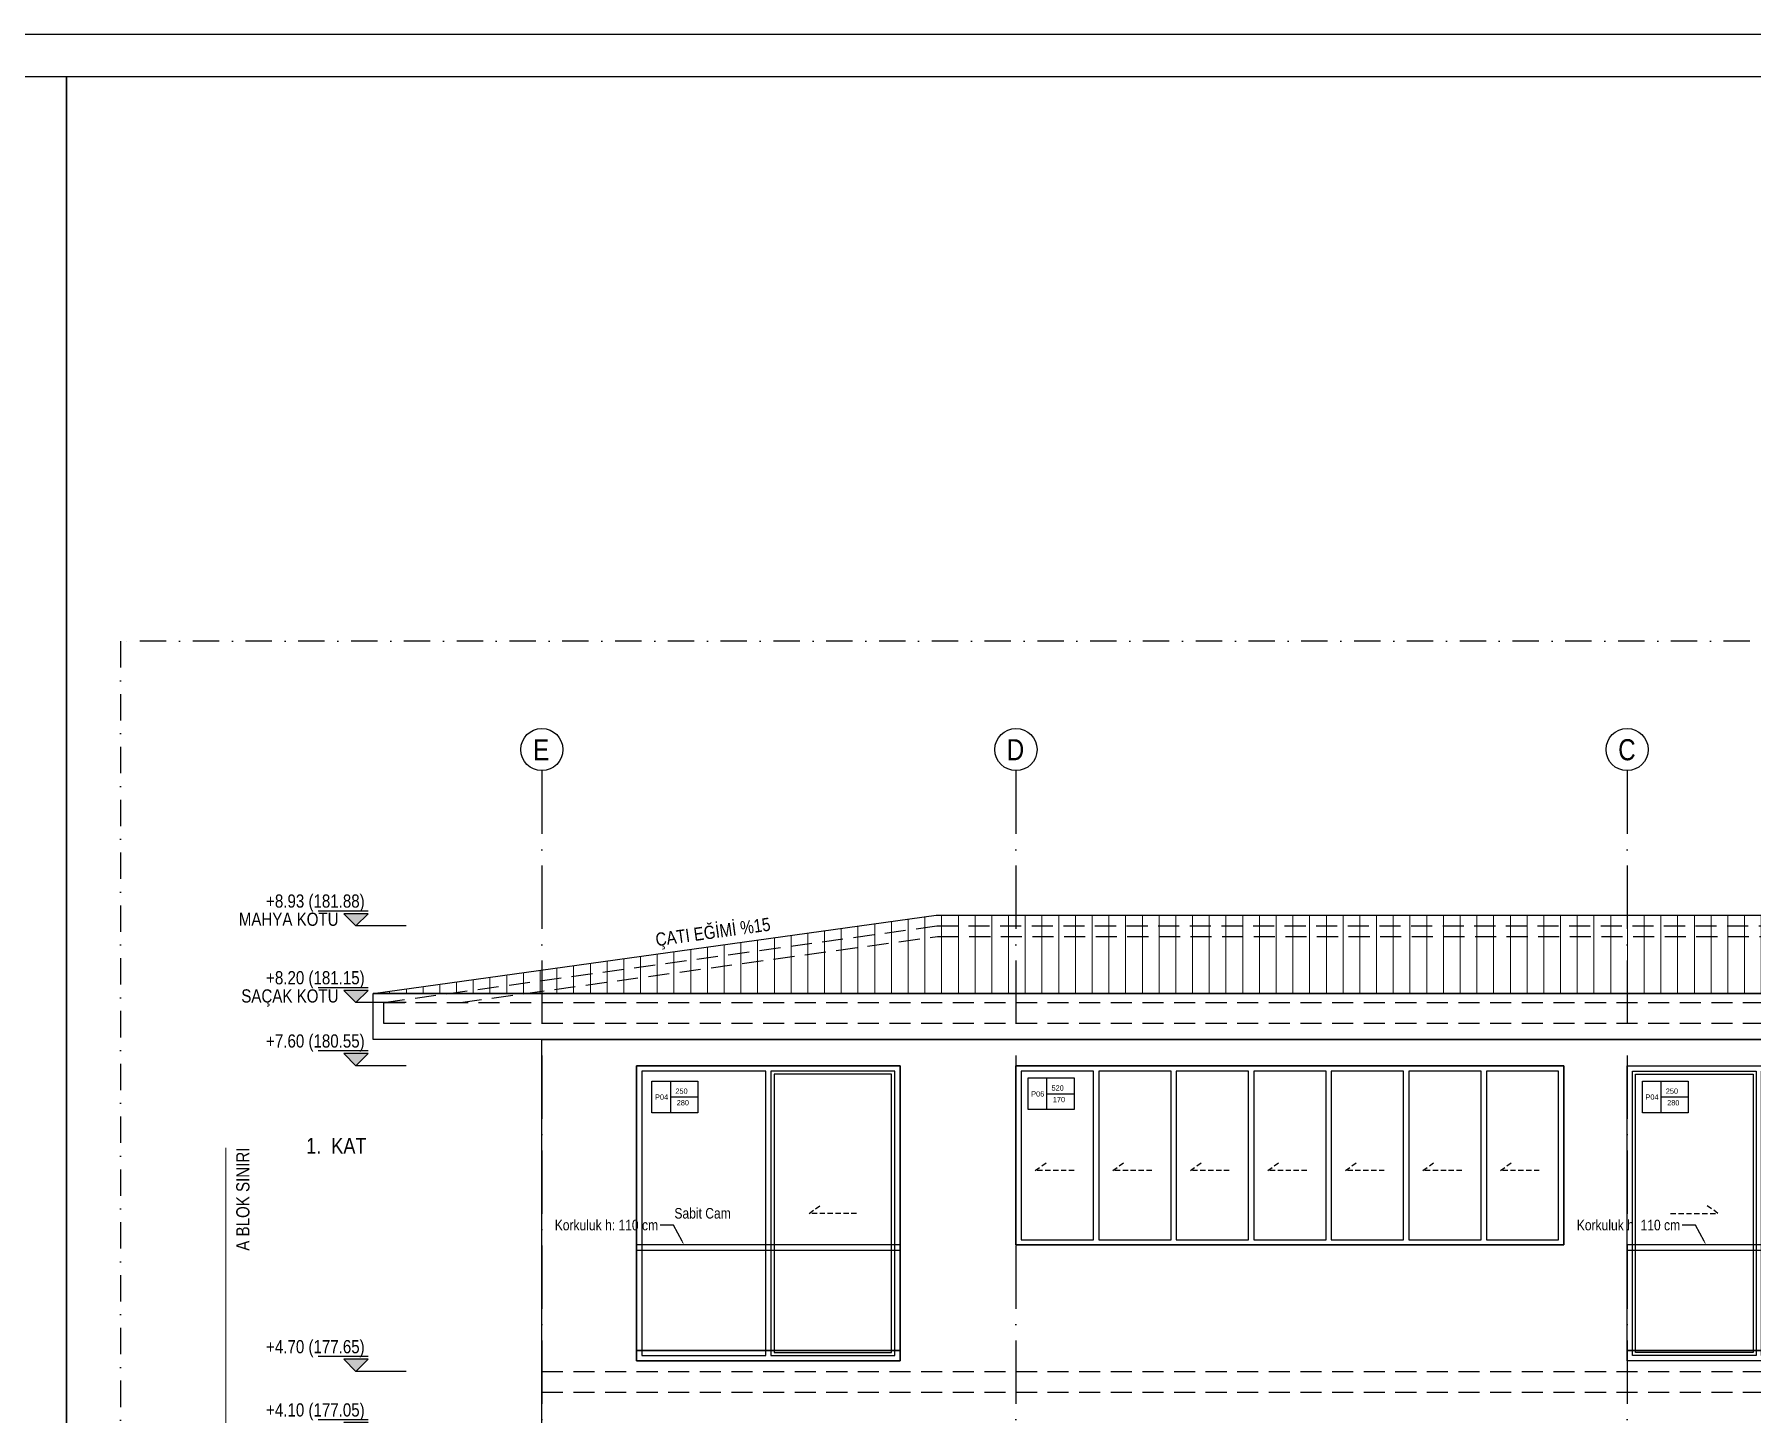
# Model space of a CAD drawing. Header units: millimetres. Extents: x 82776 to 137242, y 11666 to 27998.
# Drawn here: x 125235 to 126865, y 26689 to 27998 of the extents above; entities that cross this region are included whole.
import ezdxf
from ezdxf import colors
from ezdxf.entities.mleader import LeaderData, LeaderLine
from ezdxf.enums import TextEntityAlignment as Align
from ezdxf.math import Vec2, Vec3

# ---------------------------------------------------------------- set-up
doc = ezdxf.new("R2010")
doc.units = ezdxf.units.MM
for name, pattern in [('( Hidden )', [0.375, 0.25, -0.125]), ('ACAD_ISO03W100', [30, 12, -18]), ('ACAD_ISO10W100', [18, 12, -3, 0, -3]), ('DASHDOT', [1, 0.5, -0.25, 0, -0.25])]:
    doc.linetypes.add(name, pattern=pattern)
doc.layers.add('0_IFC_Blok Sınırı', color=32, linetype='ACAD_ISO03W100', lineweight=0)
for name, color, linetype in [('0_IFC_Concrete Trace', 253, '( Hidden )'), ('0_IFC_Elevation_2', 31, 'Continuous'), ('0_IFC_Elevation_3', 21, 'Continuous'), ('0_IFC_Elevation_4', 11, 'Continuous'), ('0_IFC_Grid', 14, 'ACAD_ISO10W100'), ('0_IFC_Grid_Text_100', 14, 'Continuous'), ('0_IFC_Hatch', 250, 'Continuous'), ('0_IFC_Legend_Viewport', 7, 'Continuous'), ('0_IFC_Notation_Level_50', 160, 'Continuous'), ('0_IFC_Notation_Section_50', 10, 'Continuous'), ('0_IFC_Text_Explanation_20', 231, 'Continuous'), ('0_IFC_Text_Explanation_50', 231, 'Continuous'), ('2_IFC_Handrail', 181, 'Continuous'), ('3_IFC_Window', 136, 'Continuous')]:
    doc.layers.add(name, color=color, linetype=linetype)
doc.styles.add('IFC_TEXT', font='ARIALN.TTF')
doc.styles.get("Standard").update_dxf_attribs({"font": 'arial.ttf'})

# ---------------------------------------------------------------- blocks, each defined once
blk = doc.blocks.new('*U2169')
at = {"layer": '0_IFC_Legend_Viewport', "transparency": 33554687}
blk.add_lwpolyline([(-3169.339490820363, 2920.000000000932), (0, 2920.000000000932), (0, 0), (-3169.339490820363, 0)], close=True, dxfattribs=at)
at = {"style": 'IFC_TEXT'}
for tag, p in [('PAFTA', (-2411.698528575071, 17.92217528726905)), ('KOT', (-1159.062316709198, 17.96195260528475)), ('OLCEK', (-110.4468044673558, 17.90858112834394))]:
    blk.add_attdef(tag, p, '', height=35, dxfattribs=at)
blk = doc.blocks.new('*U2160')
at = {"layer": '0_IFC_Legend_Viewport', "transparency": 33554687}
blk.add_lwpolyline([(-3301.934478563373, 2920.000000000932), (0, 2920.000000000932), (0, 0), (-3301.934478563373, 0)], close=True, dxfattribs=at)
at = {"style": 'IFC_TEXT'}
for tag, p in [('PAFTA', (-2477.996022446576, 17.92217528726905)), ('KOT', (-1159.062316709198, 17.96195260528475)), ('OLCEK', (-110.4468044673558, 17.90858112834394))]:
    blk.add_attdef(tag, p, '', height=35, dxfattribs=at)
blk = doc.blocks.new('A_GR3_DOS IZI')
at = {"layer": '0_IFC_Concrete Trace', "linetype": '( Hidden )', "ltscale": 80}
for points in [[(-2149.999999999986, 1150), (-1625.001260897115, 1222.75), (-375.0012608971156, 1222.75), (149.9983043410029, 1150)], [(-2077.145660849012, 1149.999999964741), (-1624.3116966261, 1212.75), (-375.6908240932971, 1212.75), (77.14385270673665, 1149.999999964741)]]:
    blk.add_lwpolyline(points, dxfattribs=at)
for points in [[(-2150.000000000015, 1149.999999964741), (149.9999999999854, 1149.999999964741), (149.9999999999854, 1129.99999996474), (-2150.000000000015, 1129.99999996474)], [(-2000.000000000015, 799.9999999647407), (-1.45519e-11, 799.9999999647407), (-1.45519e-11, 779.9999999647407), (-2000.000000000015, 779.9999999647407)]]:
    blk.add_lwpolyline(points, close=True, dxfattribs=at)
blk = doc.blocks.new('0_IFC_WINDOWTAG_EL')
blk.add_wipeout([(1.191932521083002, 15.000000000000021), (23.00000000000002, 15.000000000000021), (23.00000000000002, 2.4868995751603507e-14), (1.191932521083002, 2.4868995751603507e-14)])
at = {"layer": '0_IFC_Text_Explanation_50'}
blk.add_lwpolyline([(1.191932521083003, 15), (23, 15), (23, 0), (1.191932521083003, 0)], close=True, dxfattribs=at)
for points in [[(10, 15), (10, 0)], [(10, 7.5), (23, 7.5)]]:
    blk.add_lwpolyline(points, dxfattribs=at)
for tag, p in [('KOD', (1.884709104908438, 6.157988156248393)), ('EN', (12.1224833712622, 8.96334404722438)), ('YÜKSEKLİK', (12.53212824393995, 3.473431887337937))]:
    blk.add_attdef(tag, p, '', height=2.5, dxfattribs=at)
blk = doc.blocks.new('*U2155')
blk.add_wipeout([(249.99999999999997, 279.9999999999054), (-6.570556436235352e-17, 280.00000000000006), (-2.1188386570549283e-10, 0), (249.9999999997881, -9.461587069381494e-11)])
at = {"layer": '3_IFC_Window'}
for points in [[(250, 279.9999999999054), (0, 280), (-2.118838e-10, 7.1e-15), (249.9999999997881, -9.45874e-11)], [(122.5000000000108, 274.9999999999546), (4.999999999996219, 274.9999999999963), (4.999999999791896, 4.999999999996223), (122.4999999998064, 4.999999999954601)], [(130.4999999998087, 7.999999999948547), (241.9999999997942, 7.999999999907828), (241.9999999999939, 271.9999999999078), (130.5000000000085, 271.9999999999485)]]:
    blk.add_lwpolyline(points, close=True, dxfattribs=at)
blk.add_lwpolyline([(127.4999999998064, 4.999999999950818), (244.9999999997919, 4.999999999909196), (244.9999999999962, 274.9999999999092), (127.5000000000108, 274.9999999999508), (127.4999999998064, 4.999999999950818)], dxfattribs=at)
at = {"layer": '3_IFC_Window', "linetype": '( Hidden )', "ltscale": 20}
blk.add_lwpolyline([(208.7499999999086, 139.9999999999075), (163.7499999999086, 139.9999999999415), (175.9859691290064, 148.6764658398875)], dxfattribs=at)
at = {"layer": '0_IFC_Text_Explanation_50', "insert": (62.58957255107407, 139.9999999999781), "char_height": 10, "attachment_point": 5, "style": 'IFC_TEXT'}
blk.add_mtext_dynamic_manual_height_columns('Sabit Cam', width=56.8777974441, gutter_width=12.5, heights=[9.017712536407576], dxfattribs=at)
at = {"transparency": 33554687}
ref = blk.add_blockref('0_IFC_WINDOWTAG_EL', (12.1161349578324, 235.5), dxfattribs=dict(at, xscale=2, yscale=2, zscale=2))
ref.add_attrib('YÜKSEKLİK', '280', (38.0133034693572, 242.4468637742102), dxfattribs={"layer": '0_IFC_Text_Explanation_20', "height": 5})
ref.add_attrib('EN', '250', (36.73347634270613, 253.4266880936921), dxfattribs={"layer": '0_IFC_Text_Explanation_20', "height": 5})
ref.add_attrib('KOD', 'P04', (17.44840880141419, 247.815976312384), dxfattribs={"layer": '0_IFC_Text_Explanation_20', "height": 5})
blk = doc.blocks.new('*U2106')
blk.add_wipeout([(0, 170), (520, 170), (520, -1.1368683772161603e-13), (0, -1.1368683772161603e-13)])
at = {"layer": '3_IFC_Window'}
for points in [[(0, 0), (520, 0), (520, 170), (0, 170)], [(147.1428571431897, 5.000000000000056), (147.1428571431897, 165.0000000000037), (78.57142857182771, 165), (78.57142857182771, 5.000000000000056)], [(220.7142857145518, 5.000000000000113), (220.7142857145518, 165.0000000000037), (152.1428571431897, 165), (152.1428571431897, 5.000000000000056)], [(294.2857142859137, 5.000000000000113), (294.2857142859137, 165.0000000000037), (225.7142857145518, 165), (225.7142857145518, 5.000000000000056)], [(367.8571428572757, 5.000000000000113), (367.8571428572757, 165.0000000000037), (299.2857142859137, 165), (299.2857142859137, 5.000000000000056)], [(441.4285714286379, 5), (441.4285714286379, 165.0000000000036), (372.8571428572759, 165), (372.8571428572759, 5)], [(515, 5), (515, 165.0000000000036), (446.4285714286379, 165), (446.4285714286379, 5)]]:
    blk.add_lwpolyline(points, close=True, dxfattribs=at)
at = {"layer": '3_IFC_Window', "linetype": '( Hidden )', "ltscale": 20}
for points in [[(55.28158519490353, 70.70144775103154), (18.35145394691426, 70.70144775103154), (30.58742307600551, 79.37791359098674)], [(128.8530137662656, 70.70144775103154), (91.92288251827632, 70.70144775103154), (104.1588516473675, 79.37791359098674)], [(202.4244423376277, 70.70144775103162), (165.4943110896384, 70.70144775103162), (177.7302802187297, 79.37791359098682)], [(275.9958709089898, 70.70144775103162), (239.0657396610005, 70.70144775103162), (251.3017087900918, 79.37791359098682)], [(349.5672994803517, 70.70144775103162), (312.6371682323624, 70.70144775103162), (324.8731373614537, 79.37791359098682)], [(423.1387280517138, 70.7014477510316), (386.2085968037245, 70.7014477510316), (398.4445659328157, 79.3779135909868)], [(496.7101566233086, 70.70144775103157), (459.7800253753193, 70.70144775103157), (472.0159945044106, 79.37791359098676)]]:
    blk.add_lwpolyline(points, dxfattribs=at)
at = {"transparency": 33554687}
ref = blk.add_blockref('0_IFC_WINDOWTAG_EL', (9.1161349578324, 128.5), dxfattribs=dict(at, xscale=2, yscale=2, zscale=2))
ref.add_attrib('YÜKSEKLİK', '170', (35.0133034693572, 135.4468637742102), dxfattribs={"layer": '0_IFC_Text_Explanation_20', "height": 5})
ref.add_attrib('EN', '520', (33.73347634270613, 146.426688093692), dxfattribs={"layer": '0_IFC_Text_Explanation_20', "height": 5})
ref.add_attrib('KOD', 'P06', (14.44840880141419, 140.815976312384), dxfattribs={"layer": '0_IFC_Text_Explanation_20', "height": 5})
at = {"layer": '3_IFC_Window'}
blk.add_lwpolyline([(73.57142857182771, 5.000000000000056), (73.57142857182771, 165.0000000000037), (5, 165), (5, 5)], close=True, dxfattribs=at)
blk = doc.blocks.new('*U2152')
blk.add_wipeout([(0, 280), (250, 279.99999999990547), (250, -9.458744898438454e-11), (0, -2.842170943040401e-14)])
at = {"layer": '3_IFC_Window'}
for points in [[(0, 280), (250, 279.9999999999054), (250, -9.45874e-11), (0, 0)], [(119.4999999999854, 7.999999999952706), (8, 7.999999999996362), (8, 271.9999999999964), (119.4999999999854, 271.9999999999527)], [(127.4999999999854, 274.9999999999527), (245, 274.9999999999054), (245, 4.999999999905412), (127.4999999999854, 4.999999999952706)]]:
    blk.add_lwpolyline(points, close=True, dxfattribs=at)
blk.add_lwpolyline([(122.4999999999854, 4.999999999952706), (5, 5), (5, 275), (122.4999999999854, 274.9999999999527), (122.4999999999854, 4.999999999952706)], dxfattribs=at)
at = {"layer": '3_IFC_Window', "linetype": '( Hidden )', "ltscale": 20}
blk.add_lwpolyline([(41.24999999998545, 139.9999999999709), (86.24999999998545, 139.9999999999709), (74.0140308708942, 148.6764658399261)], dxfattribs=at)
at = {"layer": '0_IFC_Text_Explanation_50', "insert": (187.4104274488199, 139.9999999999309), "char_height": 10, "attachment_point": 5, "style": 'IFC_TEXT'}
blk.add_mtext_dynamic_manual_height_columns('Sabit Cam', width=56.8777974441, gutter_width=12.5, heights=[9.017712536407576], dxfattribs=at)
at = {"transparency": 33554687}
ref = blk.add_blockref('0_IFC_WINDOWTAG_EL', (12.1161349578324, 235.5), dxfattribs=dict(at, xscale=2, yscale=2, zscale=2))
ref.add_attrib('YÜKSEKLİK', '280', (38.0133034693572, 242.4468637742102), dxfattribs={"layer": '0_IFC_Text_Explanation_20', "height": 5})
ref.add_attrib('EN', '250', (36.73347634270613, 253.4266880936921), dxfattribs={"layer": '0_IFC_Text_Explanation_20', "height": 5})
ref.add_attrib('KOD', 'P04', (17.44840880141419, 247.815976312384), dxfattribs={"layer": '0_IFC_Text_Explanation_20', "height": 5})
blk = doc.blocks.new('A_GR3_DOGRAMA')
for name, p in [('*U2155', (-1910, 809.9999999648353)), ('*U2106', (-1550, 919.9999999647406)), ('*U2152', (-970, 809.9999999648353))]:
    blk.add_blockref(name, p)
blk = doc.blocks.new('*U2145')
at = {"layer": '2_IFC_Handrail'}
for points in [[(249.9999999999418, 95), (249.9999999999418, 100), (-5.82077e-11, 100), (0, 95)], [(0, 95), (250, 95), (250, 0), (0, 0)], [(250, 0), (250, -10), (0, -10), (0, 0)]]:
    blk.add_lwpolyline(points, close=True, dxfattribs=at)
blk = doc.blocks.new('*U2146')
at = {"layer": '2_IFC_Handrail'}
for points in [[(249.9999999999418, 95), (249.9999999999418, 100), (-5.82077e-11, 100), (0, 95)], [(0, 95), (250, 95), (250, 0), (0, 0)], [(250, 0), (250, -10), (0, -10), (0, 0)]]:
    blk.add_lwpolyline(points, close=True, dxfattribs=at)
blk = doc.blocks.new('A_GR3')
at = {"layer": '0_IFC_Elevation_2'}
blk.add_lwpolyline([(-2160, 1158.709836521811), (160, 1158.709603432984), (160, 1114.999999964741), (-2160, 1114.999999964741)], close=True, dxfattribs=at)
at = {"layer": '0_IFC_Elevation_3'}
blk.add_lwpolyline([(-2160, 1158.709836521811), (-1625.690825168116, 1232.75), (-374.3116977009194, 1232.75), (160, 1158.709603432984), (-2160, 1158.709836521811)], dxfattribs=at)
blk.add_lwpolyline([(-2000, 1114.999999964741), (0, 1114.999999964741), (0, 449.9999999879583), (-2000, 449.9999999879583)], close=True, dxfattribs=at)
at = {"layer": '0_IFC_Elevation_4'}
for points in [[(-1910.000000000116, 1089.999999964788), (-1659.999999999898, 1089.999999964788), (-1659.999999999781, 809.9999999647407), (-1910, 809.9999999647407)], [(-1550, 1089.99999996474), (-1030, 1089.99999996474), (-1030, 919.9999999647406), (-1550, 919.9999999647406)], [(-970.0000000000144, 1089.999999964788), (-719.9999999997962, 1089.999999964788), (-719.9999999997817, 809.9999999646462), (-970, 809.9999999646462)]]:
    blk.add_lwpolyline(points, close=True, dxfattribs=at)
for name, p in [('*U2146', (-1909.999999999781, 819.9999999648353)), ('*U2145', (-969.9999999997817, 819.9999999648353))]:
    blk.add_blockref(name, p)
blk = doc.blocks.new('0_IFC_AXIS_TEXT_100')
at = {"layer": '0_IFC_Grid_Text_100'}
blk.add_circle((0, 1000), 1000, dxfattribs=at)
at = {"layer": '0_IFC_Grid_Text_100', "style": 'IFC_TEXT'}
blk.add_attdef('AXIS_NO', text='', height=1000, dxfattribs=at).set_placement((0, 992.7158909265999), align=Align.MIDDLE_CENTER)
blk = doc.blocks.new('A_GR3_AKS')
at = {"layer": '0_IFC_Grid', "ltscale": 5}
for points in [[(0, -200.0099238269759), (0, -1769.999999999985)], [(450, -200.0099238269759), (450, -1769.999999999985)], [(1030, -200.0099238269759), (1030, -1769.999999999985)]]:
    blk.add_lwpolyline(points, dxfattribs=at)
ref = blk.add_blockref('0_IFC_AXIS_TEXT_100', (0, -200.0099238269759), dxfattribs=dict(xscale=0.02, yscale=0.02, zscale=0.02, rotation=359.9935031037731))
ref.add_attrib('AXIS_NO', 'E', dxfattribs={"layer": '0_IFC_Grid_Text_100', "height": 20.00000000000003, "rotation": 359.9935031027032, "style": 'IFC_TEXT'}).set_placement((-0.5843789566133637, -180.1555396164694), align=Align.MIDDLE_CENTER)
ref = blk.add_blockref('0_IFC_AXIS_TEXT_100', (450, -200.0099238269759), dxfattribs=dict(xscale=0.02, yscale=0.02, zscale=0.02, rotation=359.9935031037731))
ref.add_attrib('AXIS_NO', 'D', dxfattribs={"layer": '0_IFC_Grid_Text_100', "height": 20.00000000000003, "rotation": 359.9935031027032, "style": 'IFC_TEXT'}).set_placement((449.5384041258221, -180.1555535391235), align=Align.MIDDLE_CENTER)
ref = blk.add_blockref('0_IFC_AXIS_TEXT_100', (1030, -200.0099238269759), dxfattribs=dict(xscale=0.02, yscale=0.02, zscale=0.02, rotation=359.9935031037731))
ref.add_attrib('AXIS_NO', 'C', dxfattribs={"layer": '0_IFC_Grid_Text_100', "height": 20.00000000000003, "rotation": 359.9935031027032, "style": 'IFC_TEXT'}).set_placement((1029.852183114257, -180.1555891192256), align=Align.MIDDLE_CENTER)
blk = doc.blocks.new('0_IFC_NOT_RUDELEVEL_50_N')
at = {"layer": '0_IFC_Notation_Level_50'}
h = blk.add_hatch(color=256, dxfattribs=at)
h.dxf.hatch_style = 1
h.paths.add_polyline_path([(-201.6000000000931, 201.6000000001513), (201.5999999996274, 201.6000000001513), (0, 0)])
for p, q in [((-834.4000000003726, 0), (0, 0)), ((-201.6000000000931, 246.4000000000815), (627.1999999997206, 246.4000000000815))]:
    blk.add_line(p, q, dxfattribs=at)
blk.add_lwpolyline([(-201.6000000000931, 201.6000000001513), (201.5999999996274, 201.6000000001513), (0, 0), (-201.6000000000931, 201.6000000001513)], dxfattribs=at)
at = {"layer": '0_IFC_Notation_Level_50', "style": 'IFC_TEXT'}
blk.add_attdef('LEVEL', (-201.6000000000931, 302.4000000001397), '', height=280, dxfattribs=at)
blk = doc.blocks.new('*U2139')
ref = blk.add_blockref('0_IFC_NOT_RUDELEVEL_50_N', (-7.27596e-11, 1322.750000000003), dxfattribs=dict(xscale=-0.057142857142768, yscale=0.057142857142768, zscale=0.057142857142768))
ref.add_attrib('LEVEL', '+8.93 (181.88)', (-85.26990450199155, 1340.030000001196), dxfattribs={"layer": '0_IFC_Notation_Level_50', "height": 12.5, "style": 'IFC_TEXT'})
ref = blk.add_blockref('0_IFC_NOT_RUDELEVEL_50_N', (-7.27596e-11, 1250), dxfattribs=dict(xscale=-0.057142857142768, yscale=0.057142857142768, zscale=0.057142857142768))
ref.add_attrib('LEVEL', '+8.20 (181.15)', (-85.26990450199155, 1267.280000001192), dxfattribs={"layer": '0_IFC_Notation_Level_50', "height": 12.5, "style": 'IFC_TEXT'})
ref = blk.add_blockref('0_IFC_NOT_RUDELEVEL_50_N', (-7.27596e-11, 1190), dxfattribs=dict(xscale=-0.057142857142768, yscale=0.057142857142768, zscale=0.057142857142768))
ref.add_attrib('LEVEL', '+7.60 (180.55)', (-85.26990450199155, 1207.280000001192), dxfattribs={"layer": '0_IFC_Notation_Level_50', "height": 12.5, "style": 'IFC_TEXT'})
ref = blk.add_blockref('0_IFC_NOT_RUDELEVEL_50_N', (-1.309672e-10, 900), dxfattribs=dict(xscale=-0.057142857142768, yscale=0.057142857142768, zscale=0.057142857142768))
ref.add_attrib('LEVEL', '+4.70 (177.65)', (-85.26990450204976, 917.2800000011921), dxfattribs={"layer": '0_IFC_Notation_Level_50', "height": 12.5, "style": 'IFC_TEXT'})
ref = blk.add_blockref('0_IFC_NOT_RUDELEVEL_50_N', (-1.309672e-10, 840), dxfattribs=dict(xscale=-0.057142857142768, yscale=0.057142857142768, zscale=0.057142857142768))
ref.add_attrib('LEVEL', '+4.10 (177.05)', (-85.26990450204976, 857.2800000011921), dxfattribs={"layer": '0_IFC_Notation_Level_50', "height": 12.5, "style": 'IFC_TEXT'})
ref = blk.add_blockref('0_IFC_NOT_RUDELEVEL_50_N', (-1.455192e-10, 550), dxfattribs=dict(xscale=-0.057142857142768, yscale=0.057142857142768, zscale=0.057142857142768))
ref.add_attrib('LEVEL', '+1.20 (174.15)', (-85.2699045020643, 567.280000001192), dxfattribs={"layer": '0_IFC_Notation_Level_50', "height": 12.5, "style": 'IFC_TEXT'})
ref = blk.add_blockref('0_IFC_NOT_RUDELEVEL_50_N', (-1.455192e-10, 430), dxfattribs=dict(xscale=-0.057142857142768, yscale=0.057142857142768, zscale=0.057142857142768))
ref.add_attrib('LEVEL', '%%P0.00 (172.95)', (-85.26990450212293, 447.2800000011921), dxfattribs={"layer": '0_IFC_Notation_Level_50', "height": 12.5, "style": 'IFC_TEXT'})
ref = blk.add_blockref('0_IFC_NOT_RUDELEVEL_50_N', (99.99999999985448, 440), dxfattribs=dict(xscale=-0.057142857142768, yscale=0.057142857142768, zscale=0.057142857142768))
ref.add_attrib('LEVEL', '+0.10 (173.05)', (15.83002728505306, 457.2800000011921), dxfattribs={"layer": '0_IFC_Notation_Level_50', "height": 12.5, "style": 'IFC_TEXT'})
ref = blk.add_blockref('0_IFC_NOT_RUDELEVEL_50_N', (-1.455192e-10, 150), dxfattribs=dict(xscale=-0.057142857142768, yscale=0.057142857142768, zscale=0.057142857142768))
ref.add_attrib('LEVEL', '-2.80 (170.15)', (-81.33914051843541, 167.2800000011921), dxfattribs={"layer": '0_IFC_Notation_Level_50', "height": 12.5, "style": 'IFC_TEXT'})
ref = blk.add_blockref('0_IFC_NOT_RUDELEVEL_50_N', (-1.455192e-10, 100), dxfattribs=dict(xscale=-0.057142857142768, yscale=0.057142857142768, zscale=0.057142857142768))
ref.add_attrib('LEVEL', '-3.30 (169.95)', (-81.33914051843541, 117.2800000011921), dxfattribs={"layer": '0_IFC_Notation_Level_50', "height": 12.5, "style": 'IFC_TEXT'})
ref = blk.add_blockref('0_IFC_NOT_RUDELEVEL_50_N', (-1.455192e-10, 50), dxfattribs=dict(xscale=-0.057142857142768, yscale=0.057142857142768, zscale=0.057142857142768))
ref.add_attrib('LEVEL', '-3.80 (169.15)', (-81.33914051843541, 67.28000000119211), dxfattribs={"layer": '0_IFC_Notation_Level_50', "height": 12.5, "style": 'IFC_TEXT'})
at = {"layer": '0_IFC_Notation_Level_50', "char_height": 12.5, "attachment_point": 3, "style": 'IFC_TEXT'}
for s, insert in [('MAHYA KOTU', (-16.52000000003318, 1335.269999999993)), ('SAÇAK KOTU', (-16.52000000003318, 1262.519999999989)), ('T.Ü.K.', (-16.52000000009138, 112.5199999999895)), ('T.A.K.', (-16.52000000009138, 62.51999999998952))]:
    blk.add_mtext_dynamic_manual_height_columns(s, width=128.3106315198238, gutter_width=12.5, heights=[0], dxfattribs=dict(at, insert=insert))
at = {"layer": '0_IFC_Text_Explanation_50', "char_height": 15, "attachment_point": 5, "style": 'IFC_TEXT'}
for s, insert in [('\\pxt4;1.  KAT', (-18.61100698038353, 1114.079999999983)), ('\\pxt4;ZEMİN KAT', (-18.61100698038353, 764.0799999999836)), ('\\pxi-0.46999,l1.46999,t1.46999,4;1. BODRUM KAT', (-12.16000000010535, 364.0799999999836))]:
    blk.add_mtext_dynamic_manual_height_columns(s, width=215.825328234554, gutter_width=125, heights=[0], dxfattribs=dict(at, insert=insert))
blk = doc.blocks.new('A_GR3_YAZI')
at = {"layer": '0_IFC_Text_Explanation_50', "insert": (-1892.845412584051, 1215.729918260906), "char_height": 12.5, "attachment_point": 1, "rotation": 7.848709814552437, "style": 'IFC_TEXT'}
blk.add_mtext_dynamic_manual_height_columns('ÇATI EĞİMİ %15', width=167.3509274624193, gutter_width=12.5, heights=[0], dxfattribs=at)
at = {"layer": '0_IFC_Text_Explanation_50'}
ml = blk.add_multileader_mtext('Standard', dxfattribs=at)
ml.set_content('Korkuluk h: 110 cm', color=256, style='IFC_TEXT')
ml.set_leader_properties()
ml.build(insert=Vec2(0, 0))
ml.multileader.update_dxf_attribs({"text_right_attachment_type": 2, "dogleg_length": 0.36})
ctx = ml.context
ctx.base_point, ctx.char_height, ctx.plane_origin = Vec3(-1988.158246676629, 938.797028169848), 10, Vec3(-1864.999999999694, 917.0000000020955)
ctx.right_attachment, ctx.text_align_type = 2, 2
notes = []
notes.append((ctx, [(0, (1, 1, 0), (-1875.09004611893, 938.7765643226448), (-1, 0), 12.58116099426057, [(0, [(-1864.999999999694, 920.0000000020954)], 0, [])])]))
ctx.mtext.insert, ctx.mtext.alignment, ctx.mtext.flow_direction = Vec3(-1889.671207113177, 943.8822942005936), 3, 5
ml = blk.add_multileader_mtext('Standard', dxfattribs=at)
ml.set_content('Korkuluk h: 110 cm', color=256, style='IFC_TEXT')
ml.set_leader_properties()
ml.build(insert=Vec2(0, 0))
ml.multileader.update_dxf_attribs({"text_right_attachment_type": 2, "dogleg_length": 0.36})
ctx = ml.context
ctx.base_point, ctx.char_height, ctx.plane_origin = Vec3(-1018.158246676629, 938.7970281325879), 10, Vec3(-894.9999999996943, 916.9999999648352)
ctx.right_attachment, ctx.text_align_type = 2, 2
notes.append((ctx, [(0, (1, 1, 0), (-905.0900461189304, 938.7765642853846), (-1, 0), 12.58116099426057, [(0, [(-894.9999999996943, 919.9999999648353)], 0, [])])]))
ctx.mtext.insert, ctx.mtext.alignment, ctx.mtext.flow_direction = Vec3(-919.6712071131768, 943.8822941633334), 3, 5
for ctx, leaders in notes:
    for number, flags, end, landing, length, lines in leaders:
        leader = LeaderData()
        leader.index, (leader.has_last_leader_line, leader.has_dogleg_vector, leader.attachment_direction) = number, flags
        leader.last_leader_point, leader.dogleg_vector, leader.dogleg_length = Vec3(end), Vec3(landing), length
        for number, points, colour, breaks in lines:
            line = LeaderLine()
            line.index, line.vertices, line.color, line.breaks = number, Vec3.list(points), colors.encode_raw_color(colour), breaks
            leader.lines.append(line)
        ctx.leaders.append(leader)
blk = doc.blocks.new('A GR3')
at = {"layer": '0_IFC_Hatch', "lineweight": 0}
h = blk.add_hatch(dxfattribs=at)
h.set_pattern_fill('LINE', color=256, scale=5, angle=90)
h.set_pattern_definition([(90, (-121315.903062413, -25509.08576746905), (-15.875, 1e-15), [])])
h.paths.add_polyline_path([(-2360.000000000015, 1578.709836522299), (-1825.69082516813, 1652.750000000487), (-574.311697700934, 1652.750000000487), (-40.00000000001455, 1578.709603433468)])
at = {"layer": '0_IFC_Blok Sınırı', "ltscale": 0.3, "const_width": 1}
blk.add_lwpolyline([(-2500.000000068307, 82.43253208130045), (-2499.990441081143, 1432.432532044764)], dxfattribs=at)
at = {"layer": '0_IFC_Notation_Section_50', "linetype": 'DASHDOT', "ltscale": 50}
blk.add_lwpolyline([(599.91887628939, 82.43253208036184), (599.91887628939, 1912.681160474574), (-2600.000000068307, 1912.681160473643), (-2600.000000068307, 82.43253208130045)], close=True, dxfattribs=at)
for name, p in [('*U2139', (-2376.400924704925, 320.0000000004366)), ('A_GR3_DOS IZI', (-200, 420.0000000004875))]:
    blk.add_blockref(name, p)
at = {"layer": '0_IFC_Blok Sınırı', "insert": (-2489.990441081144, 1432.432532044768), "char_height": 12.5, "attachment_point": 3, "rotation": 89.99999999998646, "style": 'IFC_TEXT'}
blk.add_mtext_dynamic_manual_height_columns('A BLOK SINIRI', width=126.8911258711014, gutter_width=12.5, heights=[0], dxfattribs=at)
blk.add_blockref('A_GR3_DOGRAMA', (-200.0000000000146, 420.0000000004875))
for name, p in [('A_GR3_AKS', (-2200.000000000015, 1990.00000000048)), ('A_GR3', (-200.0000000000146, 420.0000000004875)), ('A_GR3_YAZI', (-200.0000000000146, 420.0000000004875))]:
    blk.add_blockref(name, p)

msp = doc.modelspace()

# ---------------------------------------------------------------- linework, layer by layer
msp.add_lwpolyline([(82776.39234344097, 27997.55783866958), (82776.39234344073, 24997.55783866958), (137241.5389261498, 24997.55783867046), (137241.53892615, 27997.55783867046)], close=True)

# ---------------------------------------------------------------- block references
for name, p in [('*U2169', (125265.527755271, 25037.55808642289)), ('*U2160', (128567.4622338343, 25037.55808642289))]:
    msp.add_blockref(name, p)

# ---------------------------------------------------------------- next in the draw order: block references
msp.add_blockref('A GR3', (127916.5355564421, 25509.08576746727))

doc.saveas('drawing.dxf')
